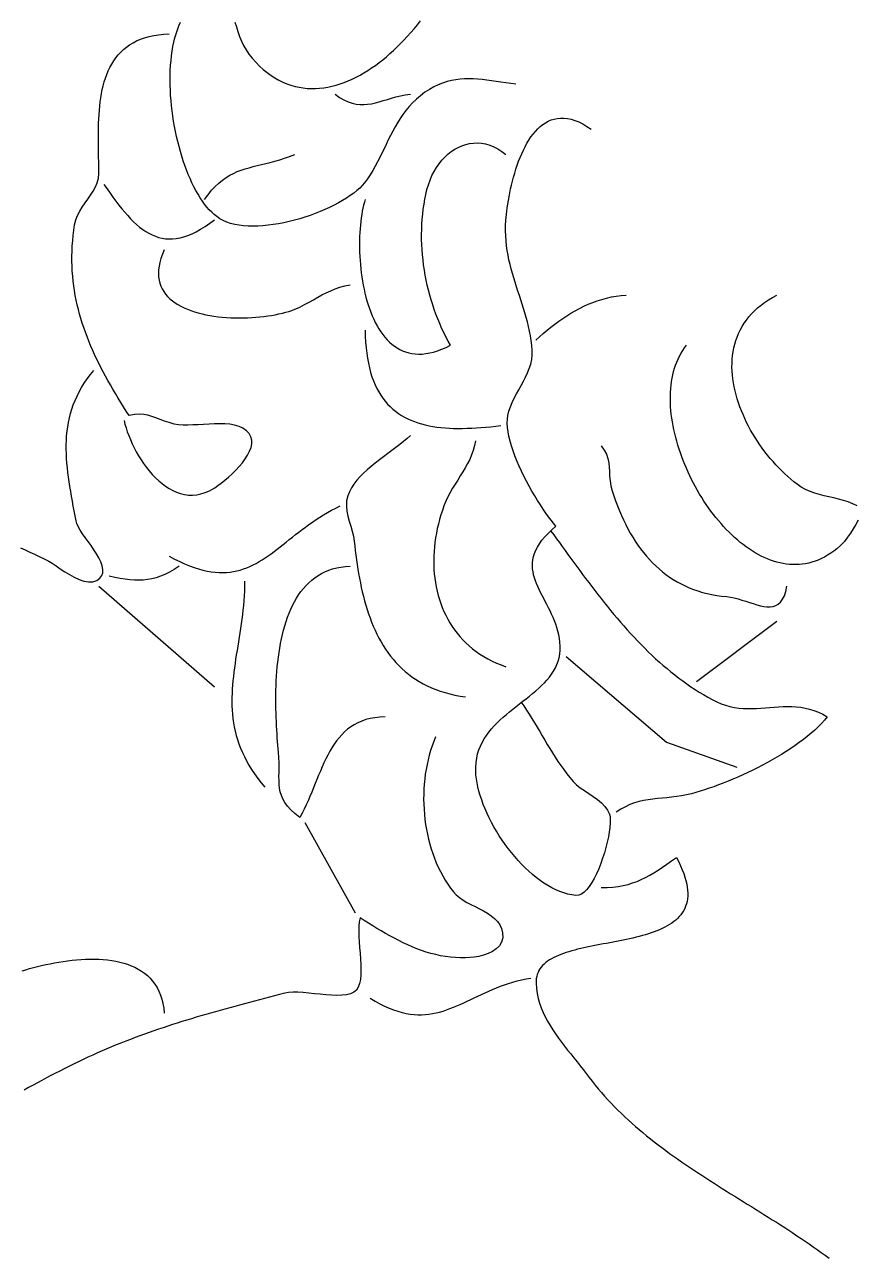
# Model space of a CAD drawing. Header units: millimetres. Extents: x 14 to 485, y 38 to 461.
# Drawn here: x 216.6 to 299.5, y 252.9 to 375.4 of the extents above; entities that cross this region are included whole.
import ezdxf

# ---------------------------------------------------------------- set-up
doc = ezdxf.new("R2010")
doc.units = ezdxf.units.MM
doc.layers.add('0_0_0', color=3, linetype='Continuous')

msp = doc.modelspace()

# ---------------------------------------------------------------- linework, layer by layer
at = {"layer": '0_0_0'}
for points in [[(265.5, 369.5), (264.99865, 369.5646), (264.50685, 369.6333), (264.0239, 369.7036), (263.549, 369.7729), (263.0815, 369.83875), (262.6206, 369.8985), (262.16565, 369.9497), (261.71585, 369.9898), (261.2705, 370.0162), (260.82885, 370.0264), (260.39025, 370.01785), (259.9539, 369.98805), (259.5191, 369.93445), (259.08515, 369.85445), (258.65125, 369.7456), (258.21675, 369.6053), (257.78085, 369.431), (257.3429, 369.2202), (256.9021, 368.97035), (256.4578, 368.6789), (256.00925, 368.34335), (255.5994, 367.99635), (255.22175, 367.6349), (254.8735, 367.2602), (254.5517, 366.8735), (254.2537, 366.476), (253.97665, 366.06895), (253.7177, 365.65365), (253.4741, 365.2312), (253.243, 364.80295), (253.02165, 364.3701), (252.8072, 363.9339), (252.59685, 363.49555), (252.38785, 363.05635), (252.17735, 362.61745), (251.9625, 362.18015), (251.7406, 361.7457), (251.50875, 361.3153), (251.2642, 360.89015), (251.00415, 360.47155), (250.7258, 360.06075), (250.4263, 359.65895), (250.20805, 359.40265), (249.9562, 359.14685), (249.67275, 358.8925), (249.35955, 358.6403), (249.01855, 358.3912), (248.6517, 358.146), (248.26095, 357.90555), (247.84815, 357.6707), (247.41535, 357.44235), (246.96435, 357.22125), (246.4972, 357.00825), (246.01575, 356.8043), (245.522, 356.61015), (245.0178, 356.4267), (244.5051, 356.25475), (243.9859, 356.09515), (243.46205, 355.9488), (242.93555, 355.8165), (242.40825, 355.6991), (241.88215, 355.5974), (241.35915, 355.51235), (240.8412, 355.44475), (240.3302, 355.3954), (239.8281, 355.36525), (239.33685, 355.355), (238.85835, 355.3656), (238.39455, 355.3979), (237.94735, 355.4527), (237.5187, 355.53085), (237.11055, 355.6332), (236.72485, 355.7606), (236.36345, 355.9139), (236.02835, 356.094), (235.72145, 356.30165), (235.4714, 356.5051), (235.226, 356.732), (234.9854, 356.98145), (234.74985, 357.2525), (234.51955, 357.5443), (234.29475, 357.85585), (234.0756, 358.18625), (233.86235, 358.5346), (233.65525, 358.9), (233.4545, 359.28155), (233.2603, 359.67825), (233.07285, 360.0892), (232.8924, 360.51355), (232.7192, 360.95035), (232.5534, 361.3987), (232.39525, 361.8576), (232.245, 362.32625), (232.1028, 362.80365), (231.9689, 363.2889), (231.84355, 363.7811), (231.7269, 364.27935), (231.6192, 364.78265), (231.5207, 365.2902), (231.43155, 365.80095), (231.352, 366.3141), (231.2823, 366.8287), (231.22265, 367.3438), (231.17325, 367.8585), (231.1343, 368.3719), (231.1061, 368.88305), (231.08875, 369.3911), (231.08255, 369.89505), (231.0877, 370.394), (231.1044, 370.88705), (231.1329, 371.3733), (231.1734, 371.8518), (231.2261, 372.32165), (231.2912, 372.78195), (231.369, 373.23175), (231.45965, 373.67015), (231.5634, 374.09625), (231.68045, 374.5091), (231.811, 374.90775), (231.9553, 375.29135), (232.11355, 375.659)], [(237.54, 375.6793), (237.6854, 375.1981), (237.8383, 374.72055), (238.0045, 374.24915), (238.18975, 373.78645), (238.39985, 373.335), (238.6406, 372.89735), (238.9178, 372.47605), (239.23725, 372.07365), (239.6061, 371.67035), (239.98005, 371.2988), (240.35875, 370.9583), (240.7418, 370.6482), (241.1289, 370.3678), (241.5197, 370.1165), (241.9139, 369.89365), (242.31115, 369.69855), (242.71115, 369.53055), (243.1135, 369.389), (243.5179, 369.27325), (243.92405, 369.1827), (244.33155, 369.11655), (244.74005, 369.0743), (245.14935, 369.0552), (245.55895, 369.0586), (245.96865, 369.08385), (246.37805, 369.13035), (246.7868, 369.1974), (247.1946, 369.2843), (247.60115, 369.39045), (248.00605, 369.5152), (248.40895, 369.65785), (248.8096, 369.8178), (249.2076, 369.9943), (249.60265, 370.1868), (249.9944, 370.3946), (250.38255, 370.61705), (250.7667, 370.85345), (251.14655, 371.1032), (251.5218, 371.3656), (251.89205, 371.64005), (252.25705, 371.92585), (252.61635, 372.22235), (252.96975, 372.5289), (253.3168, 372.84485), (253.6572, 373.1695), (253.9907, 373.5023), (254.3489, 373.87435), (254.6985, 374.2505), (255.03955, 374.63065), (255.37235, 375.01465), (255.697, 375.4025), (256.01375, 375.79405)], [(226.5, 336), (226.5859, 335.6433), (226.69175, 335.2727), (226.81695, 334.8907), (226.96095, 334.4997), (227.1232, 334.1022), (227.30305, 333.7007), (227.50005, 333.29755), (227.7135, 332.89535), (227.94295, 332.49645), (228.18775, 332.1034), (228.4473, 331.7186), (228.72115, 331.3445), (229.0086, 330.98365), (229.3092, 330.63845), (229.62225, 330.31135), (229.9473, 330.00485), (230.2837, 329.7214), (230.6309, 329.46345), (230.98835, 329.23345), (231.35545, 329.03395), (231.73165, 328.8673), (232.11635, 328.73605), (232.509, 328.6426), (232.90905, 328.58945), (233.3159, 328.57905), (233.729, 328.61385), (234.14775, 328.69635), (234.5716, 328.829), (235, 329.01425), (235.2388, 329.1438), (235.51925, 329.31735), (235.8331, 329.53075), (236.17215, 329.77985), (236.5281, 330.0605), (236.8928, 330.36855), (237.258, 330.6999), (237.61555, 331.0504), (237.9571, 331.4159), (238.27455, 331.7923), (238.5596, 332.1754), (238.8041, 332.5611), (238.99975, 332.94525), (239.1384, 333.32375), (239.21185, 333.6924), (239.2118, 334.0471), (239.13005, 334.3837), (238.9584, 334.6981), (238.68865, 334.9861), (238.33815, 335.23015), (237.94195, 335.4137), (237.5063, 335.5442), (237.0375, 335.629), (236.5419, 335.67545), (236.0258, 335.691), (235.4955, 335.68295), (234.95735, 335.6587), (234.41765, 335.6257), (233.88265, 335.59125), (233.35875, 335.56275), (232.8522, 335.54765), (232.36935, 335.55325), (231.9165, 335.587), (231.5, 335.65625), (230.9835, 335.79265), (230.51425, 335.9485), (230.08005, 336.1122), (229.66875, 336.2721), (229.2682, 336.41655), (228.86615, 336.5339), (228.4505, 336.61255), (228.00905, 336.6409), (227.5296, 336.60725), (227, 336.5), (226.72035, 336.93825), (226.44495, 337.37525), (226.1741, 337.8113), (225.90795, 338.24645), (225.64675, 338.681), (225.39075, 339.11505), (225.14025, 339.54885), (224.8954, 339.9826), (224.6565, 340.41645), (224.42375, 340.8506), (224.1974, 341.28525), (223.9777, 341.7206), (223.7649, 342.1568), (223.55925, 342.5941), (223.3609, 343.0326), (223.1702, 343.4726), (222.98735, 343.91425), (222.81255, 344.3577), (222.6461, 344.80315), (222.4882, 345.25085), (222.3391, 345.70095), (222.19905, 346.15365), (222.06825, 346.6091), (221.947, 347.0675), (221.8355, 347.5291), (221.734, 347.99405), (221.6427, 348.46255), (221.5619, 348.93475), (221.49185, 349.4109), (221.43275, 349.89115), (221.3848, 350.37575), (221.34835, 350.8648), (221.3235, 351.35855), (221.3106, 351.85715), (221.30985, 352.36085), (221.3215, 352.86975), (221.3458, 353.38415), (221.38295, 353.9042), (221.4332, 354.43005), (221.4968, 354.9619), (221.57405, 355.5), (221.68505, 355.9727), (221.8578, 356.42035), (222.0787, 356.8478), (222.3341, 357.2599), (222.6104, 357.6615), (222.894, 358.0574), (223.17125, 358.4525), (223.42855, 358.8516), (223.6523, 359.2595), (223.8289, 359.68115), (223.9447, 360.1213), (223.9861, 360.58485), (223.9843, 360.97755), (223.97995, 361.3776), (223.97385, 361.78425), (223.9667, 362.1967), (223.9593, 362.6142), (223.9524, 363.0359), (223.9468, 363.4611), (223.9432, 363.889), (223.9424, 364.3188), (223.94515, 364.7497), (223.95215, 365.18095), (223.96425, 365.6118), (223.9822, 366.04145), (224.0067, 366.46905), (224.03855, 366.8939), (224.07855, 367.31525), (224.12735, 367.7322), (224.1858, 368.1441), (224.25465, 368.55005), (224.33465, 368.9494), (224.42655, 369.34125), (224.53115, 369.7249), (224.64915, 370.0995), (224.7813, 370.46435), (224.92845, 370.81865), (225.0913, 371.16155), (225.2706, 371.49235), (225.46715, 371.81025), (225.6817, 372.1145), (225.915, 372.40425), (226.1678, 372.67875), (226.44085, 372.9372), (226.73495, 373.1789), (227.05085, 373.403), (227.3893, 373.6087), (227.75105, 373.7953), (228.1369, 373.962), (228.54755, 374.10795), (228.9838, 374.23245), (229.4464, 374.33465), (229.93615, 374.41385), (230.45375, 374.4692), (231, 374.5)], [(247.5, 368.5), (247.94995, 368.1763), (248.3823, 367.9198), (248.7996, 367.72505), (249.20445, 367.5866), (249.5994, 367.499), (249.987, 367.45675), (250.36985, 367.4544), (250.7505, 367.48645), (251.1315, 367.54755), (251.5154, 367.6321), (251.9048, 367.73475), (252.30225, 367.85), (252.71035, 367.97235), (253.13165, 368.0964), (253.56865, 368.2166), (254.02405, 368.3276), (254.50025, 368.4239), (255, 368.5)], [(266, 308), (266.29095, 307.59155), (266.5719, 307.1777), (266.84425, 306.75935), (267.10955, 306.3371), (267.36915, 305.9118), (267.62455, 305.48425), (267.87725, 305.0551), (268.1287, 304.62525), (268.3803, 304.19535), (268.63355, 303.76625), (268.8899, 303.33865), (269.1508, 302.91335), (269.41775, 302.4911), (269.6922, 302.0727), (269.97555, 301.65885), (270.2693, 301.2504), (270.5749, 300.84805), (270.89385, 300.4526), (271.2276, 300.0648), (271.5467, 299.7526), (271.92275, 299.4521), (272.33775, 299.15805), (272.77385, 298.86505), (273.2131, 298.5678), (273.63755, 298.26085), (274.02935, 297.939), (274.37055, 297.5968), (274.6432, 297.229), (274.82945, 296.8302), (274.88295, 296.58385), (274.90525, 296.27325), (274.89785, 295.9064), (274.86235, 295.49115), (274.8003, 295.03555), (274.71335, 294.54745), (274.60305, 294.0348), (274.4709, 293.5056), (274.3186, 292.9678), (274.1476, 292.42925), (273.9596, 291.89795), (273.7561, 291.3819), (273.5387, 290.8889), (273.30895, 290.42705), (273.0685, 290.00415), (272.81885, 289.62825), (272.56165, 289.30725), (272.2984, 289.0491), (272.0307, 288.8617), (271.7602, 288.75305), (271.4884, 288.7311), (271.0872, 288.7825), (270.68565, 288.8652), (270.2843, 288.97785), (269.8838, 289.1192), (269.4849, 289.288), (269.0882, 289.4829), (268.6944, 289.70265), (268.3041, 289.946), (267.91805, 290.2116), (267.53685, 290.49825), (267.1612, 290.80465), (266.79175, 291.12945), (266.42915, 291.47145), (266.0741, 291.82935), (265.7272, 292.2018), (265.38915, 292.58765), (265.06065, 292.9855), (264.7423, 293.3941), (264.4348, 293.8122), (264.1388, 294.23855), (263.85495, 294.67175), (263.58395, 295.11065), (263.3264, 295.5539), (263.08305, 296.0002), (262.8545, 296.44835), (262.64145, 296.897), (262.44455, 297.34485), (262.2644, 297.7907), (262.1018, 298.2332), (261.9573, 298.6711), (261.83155, 299.10315), (261.72535, 299.528), (261.6392, 299.9444), (261.57385, 300.3511), (261.53, 300.74675), (261.5082, 301.13015), (261.50925, 301.5), (261.54225, 301.95645), (261.60755, 302.39345), (261.7034, 302.8119), (261.8278, 303.21285), (261.97905, 303.5973), (262.1552, 303.96625), (262.3545, 304.32065), (262.57495, 304.6615), (262.81485, 304.98985), (263.0723, 305.30665), (263.34545, 305.61295), (263.63245, 305.9097), (263.93145, 306.19785), (264.2406, 306.4785), (264.55805, 306.7526), (264.882, 307.02115), (265.21055, 307.28515), (265.54185, 307.5456), (265.8741, 307.80345), (266.2054, 308.05975), (266.53395, 308.31545), (266.85785, 308.5716), (267.1753, 308.8292), (267.48445, 309.0892), (267.7834, 309.3526), (268.07035, 309.6204), (268.34345, 309.89365), (268.60085, 310.1733), (268.8407, 310.46035), (269.06115, 310.75575), (269.2603, 311.0606), (269.4364, 311.37585), (269.58755, 311.70245), (269.71195, 312.04145), (269.80765, 312.39385), (269.8729, 312.7606), (269.90585, 313.14275), (269.9095, 313.5415), (269.8885, 313.93), (269.84485, 314.3088), (269.78045, 314.6784), (269.69735, 315.03935), (269.5975, 315.39215), (269.48295, 315.7373), (269.3557, 316.07535), (269.2177, 316.4068), (269.0709, 316.73225), (268.9174, 317.0521), (268.7591, 317.36695), (268.59805, 317.6773), (268.43625, 317.98365), (268.2756, 318.2866), (268.1182, 318.58655), (267.966, 318.88415), (267.821, 319.17985), (267.6852, 319.47415), (267.56055, 319.7676), (267.44905, 320.06075), (267.35275, 320.3541), (267.2736, 320.64815), (267.2136, 320.94345), (267.1747, 321.2405), (267.159, 321.53985), (267.1684, 321.842), (267.2049, 322.1475), (267.27055, 322.4568), (267.36725, 322.7705), (267.4971, 323.0891), (267.662, 323.4131), (267.864, 323.74305), (268.1051, 324.0794), (268.3872, 324.4228), (268.7124, 324.77365), (269.0827, 325.13255), (269.5, 325.5), (269.2654, 325.7775), (269.018, 326.0881), (268.76, 326.4293), (268.49345, 326.7985), (268.2205, 327.19315), (267.94335, 327.61075), (267.66405, 328.0487), (267.3848, 328.5044), (267.1077, 328.9754), (266.83485, 329.45905), (266.56845, 329.95285), (266.3106, 330.4542), (266.06345, 330.9606), (265.8291, 331.4695), (265.60975, 331.9783), (265.40745, 332.48445), (265.2244, 332.98545), (265.06275, 333.4787), (264.92455, 333.9616), (264.81195, 334.4317), (264.72715, 334.8864), (264.67225, 335.3231), (264.6494, 335.7393), (264.6607, 336.13245), (264.7083, 336.5), (264.8147, 336.9446), (264.9604, 337.38095), (265.1381, 337.81055), (265.3406, 338.235), (265.56065, 338.6558), (265.79095, 339.07445), (266.0243, 339.4925), (266.25345, 339.9115), (266.47115, 340.333), (266.67015, 340.7585), (266.8432, 341.18955), (266.9831, 341.6277), (267.08255, 342.07445), (267.1343, 342.53135), (267.13115, 343), (267.08795, 343.4909), (267.0284, 343.9725), (266.95395, 344.4456), (266.8661, 344.9111), (266.7662, 345.3698), (266.65575, 345.8225), (266.5363, 346.2701), (266.40915, 346.71335), (266.2759, 347.15315), (266.13795, 347.5903), (265.99675, 348.0256), (265.85375, 348.45995), (265.71045, 348.89415), (265.5683, 349.329), (265.42875, 349.7654), (265.29325, 350.20415), (265.16325, 350.64605), (265.0402, 351.092), (264.92565, 351.54275), (264.82095, 351.9992), (264.7276, 352.46215), (264.64705, 352.93245), (264.58075, 353.41095), (264.5302, 353.8984), (264.49685, 354.3957), (264.48215, 354.9037), (264.4875, 355.4232), (264.51445, 355.955), (264.56445, 356.5), (264.6043, 356.8334), (264.6507, 357.17995), (264.7038, 357.53815), (264.76385, 357.9065), (264.83095, 358.2834), (264.9053, 358.66735), (264.9871, 359.05685), (265.0765, 359.45035), (265.17365, 359.8463), (265.2788, 360.24315), (265.39205, 360.63945), (265.5136, 361.03365), (265.64365, 361.42415), (265.78235, 361.8095), (265.92985, 362.18815), (266.0864, 362.5585), (266.2521, 362.91915), (266.42715, 363.26845), (266.61175, 363.60495), (266.80605, 363.9271), (267.0102, 364.23335), (267.22445, 364.5222), (267.4489, 364.7921), (267.6838, 365.0415), (267.92925, 365.26895), (268.18545, 365.47285), (268.4526, 365.65165), (268.73085, 365.8039), (269.0204, 365.928), (269.32135, 366.02245), (269.634, 366.08575), (269.9584, 366.11635), (270.29485, 366.1127), (270.6434, 366.07325), (271.0043, 365.99655), (271.37775, 365.881), (271.7638, 365.7251), (272.1628, 365.5273), (272.57475, 365.2861), (273, 365)], [(250.5, 358), (250.4207, 357.72935), (250.34695, 357.44385), (250.27895, 357.14425), (250.21675, 356.83135), (250.16045, 356.5061), (250.11025, 356.1693), (250.06625, 355.8217), (250.0286, 355.46425), (249.99735, 355.09775), (249.9727, 354.723), (249.95475, 354.3409), (249.9436, 353.95225), (249.93945, 353.55795), (249.94235, 353.1587), (249.9525, 352.7555), (249.96995, 352.34905), (249.99485, 351.9403), (250.02735, 351.53), (250.06755, 351.11905), (250.1156, 350.70825), (250.17165, 350.29845), (250.23575, 349.8905), (250.3081, 349.4852), (250.38875, 349.08345), (250.4779, 348.68605), (250.57565, 348.29385), (250.68215, 347.90765), (250.79745, 347.52835), (250.92175, 347.15675), (251.05515, 346.7937), (251.1978, 346.44), (251.3498, 346.09655), (251.51125, 345.76415), (251.68235, 345.44365), (251.86315, 345.1359), (252.05385, 344.8417), (252.2545, 344.56195), (252.4653, 344.2974), (252.68635, 344.04895), (252.91775, 343.81745), (253.15965, 343.6037), (253.41215, 343.40855), (253.6754, 343.23285), (253.94955, 343.07745), (254.23465, 342.9431), (254.53095, 342.83075), (254.83845, 342.7412), (255.15735, 342.67525), (255.48775, 342.6338), (255.8298, 342.61765), (256.18355, 342.6276), (256.54925, 342.6646), (256.92695, 342.7294), (257.31675, 342.82285), (257.71885, 342.94575), (258.13335, 343.09905), (258.56035, 343.2835), (259, 343.5), (258.76635, 343.9156), (258.54145, 344.34035), (258.32545, 344.77385), (258.11845, 345.21555), (257.92065, 345.665), (257.73225, 346.1217), (257.55335, 346.58525), (257.38415, 347.0551), (257.22485, 347.5308), (257.07555, 348.0119), (256.9364, 348.4979), (256.80765, 348.98835), (256.6894, 349.48275), (256.5818, 349.98065), (256.48505, 350.48155), (256.39935, 350.985), (256.3248, 351.4905), (256.2616, 351.9976), (256.2099, 352.50585), (256.16985, 353.01475), (256.1416, 353.5238), (256.1254, 354.0326), (256.1213, 354.5406), (256.1296, 355.04735), (256.1503, 355.5524), (256.1837, 356.05525), (256.2299, 356.55545), (256.2891, 357.05255), (256.36145, 357.546), (256.44705, 358.03535), (256.5462, 358.5202), (256.65895, 359), (256.7958, 359.48065), (256.95975, 359.94205), (257.1494, 360.3828), (257.36325, 360.80155), (257.5999, 361.19695), (257.8579, 361.56775), (258.13575, 361.9125), (258.43205, 362.22995), (258.74535, 362.51875), (259.07415, 362.7775), (259.4171, 363.00495), (259.7727, 363.19965), (260.13945, 363.36035), (260.516, 363.4857), (260.90085, 363.57435), (261.2926, 363.625), (261.68975, 363.6362), (262.09085, 363.60675), (262.4945, 363.5352), (262.8992, 363.4203), (263.30355, 363.26065), (263.7061, 363.05495), (264.1054, 362.80185), (264.5, 362.5)], [(234.5, 358), (234.85915, 358.48835), (235.2174, 358.9223), (235.57565, 359.306), (235.9347, 359.64355), (236.29545, 359.939), (236.65865, 360.1965), (237.02525, 360.42015), (237.396, 360.614), (237.7718, 360.7822), (238.1535, 360.92885), (238.5419, 361.05805), (238.9379, 361.17385), (239.3423, 361.2804), (239.75595, 361.38185), (240.1797, 361.4822), (240.6144, 361.58565), (241.06095, 361.6962), (241.5201, 361.81805), (241.9927, 361.95525), (242.4797, 362.1119), (242.9818, 362.2921), (243.5, 362.5)], [(224.5, 359.5), (224.8014, 359.0651), (225.09995, 358.64215), (225.39615, 358.23205), (225.69055, 357.8357), (225.98375, 357.454), (226.2763, 357.08785), (226.56875, 356.7382), (226.8617, 356.4059), (227.15565, 356.0919), (227.45125, 355.79705), (227.749, 355.52235), (228.04945, 355.2686), (228.35325, 355.03675), (228.66085, 354.82775), (228.9729, 354.64245), (229.28995, 354.4818), (229.61255, 354.34665), (229.9412, 354.23795), (230.2766, 354.1566), (230.6192, 354.1035), (230.9696, 354.07955), (231.32835, 354.0857), (231.69605, 354.1228), (232.0732, 354.19175), (232.46045, 354.29355), (232.8583, 354.429), (233.26735, 354.59905), (233.68815, 354.8046), (234.1212, 355.04655), (234.5672, 355.32585), (235.0266, 355.64335), (235.5, 356)], [(230.5, 353), (230.3154, 352.56555), (230.16755, 352.14785), (230.05525, 351.7467), (229.9774, 351.3618), (229.9328, 350.993), (229.9203, 350.64), (229.9388, 350.30255), (229.98715, 349.98045), (230.06415, 349.67345), (230.1687, 349.38135), (230.2996, 349.10385), (230.4558, 348.8408), (230.63605, 348.59185), (230.83925, 348.35685), (231.06425, 348.13555), (231.3099, 347.92775), (231.57505, 347.7331), (231.85855, 347.55145), (232.15925, 347.3826), (232.47605, 347.2262), (232.8077, 347.0821), (233.15315, 346.95005), (233.5112, 346.8298), (233.88075, 346.72115), (234.2606, 346.6238), (234.6496, 346.53755), (235.04665, 346.46215), (235.4506, 346.3974), (235.86025, 346.34305), (236.2745, 346.29885), (236.69215, 346.2646), (237.11215, 346.24), (237.53325, 346.22485), (237.95435, 346.2189), (238.37425, 346.22195), (238.7919, 346.23375), (239.2061, 346.25405), (239.6157, 346.2826), (240.01955, 346.3192), (240.4165, 346.3636), (240.80545, 346.41555), (241.18515, 346.47485), (241.55455, 346.54125), (241.91245, 346.6145), (242.25775, 346.69435), (242.58925, 346.7806), (242.90585, 346.873), (243.20635, 346.9713), (243.48965, 347.0753), (243.75455, 347.18475), (244, 347.2994), (244.46665, 347.54045), (244.91535, 347.7854), (245.35115, 348.03025), (245.77935, 348.27095), (246.2051, 348.5034), (246.6336, 348.72365), (247.0701, 348.9276), (247.5198, 349.11125), (247.98785, 349.27055), (248.47955, 349.40145), (249, 349.5)], [(267.5, 344), (267.8655, 344.3362), (268.2363, 344.66505), (268.6125, 344.9858), (268.99425, 345.2977), (269.3818, 345.59995), (269.7752, 345.89185), (270.17475, 346.1725), (270.5805, 346.44125), (270.99265, 346.6973), (271.41145, 346.9399), (271.83695, 347.16825), (272.26935, 347.3816), (272.70885, 347.57915), (273.1556, 347.7602), (273.6098, 347.92395), (274.07155, 348.0696), (274.54105, 348.1964), (275.0185, 348.3036), (275.504, 348.39045), (275.9978, 348.45615), (276.5, 348.5)], [(299.5, 327.5), (299.0477, 327.7172), (298.58515, 327.89755), (298.11465, 328.0488), (297.6386, 328.1786), (297.1595, 328.2948), (296.67965, 328.405), (296.20145, 328.51695), (295.7274, 328.63845), (295.2598, 328.7772), (294.8011, 328.94085), (294.35365, 329.13725), (293.91995, 329.374), (293.5023, 329.65895), (293.18925, 329.9043), (292.87935, 330.1609), (292.573, 330.4283), (292.27055, 330.706), (291.9725, 330.9936), (291.67915, 331.2907), (291.39095, 331.59685), (291.1083, 331.9116), (290.8316, 332.23455), (290.5613, 332.56525), (290.2977, 332.9033), (290.0413, 333.24825), (289.7924, 333.59965), (289.5515, 333.95705), (289.319, 334.3201), (289.09525, 334.68835), (288.88065, 335.0613), (288.6756, 335.4386), (288.4806, 335.81975), (288.29595, 336.2044), (288.12205, 336.592), (287.95935, 336.98225), (287.80825, 337.3747), (287.66915, 337.7688), (287.5424, 338.16425), (287.4285, 338.5606), (287.32775, 338.95735), (287.24065, 339.35415), (287.1675, 339.7505), (287.1088, 340.146), (287.06485, 340.54025), (287.03615, 340.93275), (287.0231, 341.32315), (287.026, 341.71095), (287.04535, 342.0958), (287.0815, 342.4772), (287.1349, 342.85475), (287.2059, 343.22795), (287.29495, 343.5965), (287.40245, 343.95985), (287.52875, 344.31765), (287.6743, 344.66945), (287.83945, 345.0148), (288.0247, 345.3533), (288.23035, 345.68445), (288.45685, 346.0079), (288.7046, 346.3232), (288.97405, 346.62985), (289.2655, 346.92755), (289.5794, 347.21575), (289.9162, 347.4941), (290.27625, 347.7621), (290.65995, 348.01935), (291.06775, 348.2655), (291.5, 348.5)], [(250.5, 345), (250.51475, 344.39365), (250.54525, 343.81105), (250.59125, 343.25185), (250.6525, 342.71565), (250.7288, 342.20195), (250.81995, 341.7104), (250.92565, 341.24055), (251.04575, 340.79205), (251.17995, 340.36445), (251.3281, 339.95735), (251.4899, 339.57035), (251.66515, 339.203), (251.85365, 338.85495), (252.0551, 338.52575), (252.26935, 338.215), (252.4961, 337.9223), (252.7352, 337.64725), (252.9864, 337.3894), (253.2494, 337.14835), (253.52405, 336.92375), (253.8101, 336.7151), (254.10735, 336.52205), (254.4155, 336.3442), (254.7344, 336.1811), (255.0638, 336.03235), (255.4034, 335.89755), (255.7531, 335.7763), (256.11255, 335.66815), (256.4816, 335.57275), (256.86, 335.48965), (257.24755, 335.41845), (257.64395, 335.3587), (258.04905, 335.3101), (258.46255, 335.27215), (258.8843, 335.24445), (259.314, 335.2266), (259.75145, 335.2182), (260.19645, 335.21885), (260.64875, 335.2281), (261.1081, 335.24555), (261.5743, 335.27085), (262.0471, 335.3035), (262.5263, 335.34315), (263.0117, 335.3894), (263.503, 335.4418), (264, 335.5)], [(299.59685, 326.0957), (299.3392, 325.6624), (299.0816, 325.2281), (298.8149, 324.7984), (298.5299, 324.37885), (298.21735, 323.97505), (297.8681, 323.5925), (297.47295, 323.23685), (297.16645, 323.00035), (296.858, 322.7843), (296.5478, 322.5883), (296.23595, 322.4121), (295.9227, 322.2553), (295.60815, 322.1176), (295.29255, 321.99865), (294.97605, 321.89805), (294.6588, 321.8155), (294.341, 321.75065), (294.02285, 321.7032), (293.70445, 321.67275), (293.38605, 321.65905), (293.0678, 321.66165), (292.7499, 321.68025), (292.43245, 321.7145), (292.1157, 321.7641), (291.79985, 321.82865), (291.48495, 321.9079), (291.1713, 322.0014), (290.85905, 322.10885), (290.54835, 322.22995), (290.23935, 322.3643), (289.9323, 322.51165), (289.6273, 322.67155), (289.3246, 322.8437), (289.0243, 323.02775), (288.72665, 323.2234), (288.43175, 323.43025), (288.13985, 323.648), (287.85105, 323.87635), (287.5656, 324.11485), (287.28365, 324.36325), (287.00535, 324.62115), (286.7309, 324.88825), (286.4605, 325.1642), (286.19425, 325.44865), (285.9324, 325.74125), (285.6751, 326.04165), (285.42255, 326.3496), (285.17485, 326.66465), (284.93225, 326.9865), (284.69495, 327.3148), (284.463, 327.6492), (284.2367, 327.9894), (284.0162, 328.33505), (283.8016, 328.68575), (283.5932, 329.04125), (283.39105, 329.40115), (283.1954, 329.7651), (283.00645, 330.1328), (282.8243, 330.50385), (282.64915, 330.878), (282.4812, 331.25485), (282.32065, 331.63405), (282.1676, 332.01525), (282.0223, 332.39815), (281.8849, 332.7824), (281.7555, 333.16765), (281.6344, 333.5536), (281.52175, 333.9398), (281.41765, 334.32605), (281.3223, 334.7119), (281.23595, 335.09705), (281.1587, 335.48115), (281.09075, 335.86385), (281.0323, 336.24485), (280.9835, 336.6238), (280.9445, 337.0003), (280.91555, 337.3741), (280.89675, 337.74475), (280.8883, 338.112), (280.8904, 338.4755), (280.9032, 338.83485), (280.9269, 339.18975), (280.96165, 339.5399), (281.0076, 339.88485), (281.065, 340.2244), (281.134, 340.55805), (281.21475, 340.8856), (281.30745, 341.20665), (281.41225, 341.5208), (281.52935, 341.82785), (281.65895, 342.1273), (281.80115, 342.41895), (281.9562, 342.70235), (282.1242, 342.97725), (282.3054, 343.2432), (282.5, 343.5)], [(216.1891, 323.3202), (216.6577, 323.11985), (217.12605, 322.91145), (217.59425, 322.69475), (218.06255, 322.46935), (218.53105, 322.2349), (219, 321.9911), (219.3433, 321.79045), (219.73025, 321.53885), (220.1525, 321.25515), (220.60155, 320.95815), (221.06915, 320.66665), (221.54685, 320.3995), (222.0263, 320.1755), (222.4991, 320.0135), (222.9569, 319.9323), (223.3913, 319.9507), (223.79395, 320.08755), (224.0986, 320.3031), (224.2914, 320.56205), (224.384, 320.85905), (224.38815, 321.1887), (224.31555, 321.54565), (224.1779, 321.92455), (223.9869, 322.32005), (223.75425, 322.7268), (223.4917, 323.1394), (223.2109, 323.55255), (222.9236, 323.9609), (222.6415, 324.359), (222.3763, 324.74155), (222.1397, 325.10325), (221.94345, 325.43865), (221.7992, 325.7424), (221.71875, 326.00925), (221.62755, 326.5077), (221.53625, 327.00245), (221.4457, 327.4936), (221.35675, 327.9812), (221.2703, 328.46535), (221.1873, 328.9462), (221.10865, 329.42375), (221.03515, 329.89815), (220.96775, 330.3695), (220.90735, 330.83785), (220.85485, 331.30335), (220.8111, 331.766), (220.777, 332.226), (220.7535, 332.6834), (220.7414, 333.13825), (220.7417, 333.59065), (220.7552, 334.04075), (220.78285, 334.4886), (220.8255, 334.9343), (220.8841, 335.37795), (220.95945, 335.81965), (221.05255, 336.25945), (221.16425, 336.6975), (221.2954, 337.1338), (221.44695, 337.56855), (221.61975, 338.0018), (221.8147, 338.4336), (222.03275, 338.8641), (222.27475, 339.2934), (222.54155, 339.7215), (222.8341, 340.1486), (223.1533, 340.5747), (223.5, 341)], [(255, 334.5), (254.68035, 334.20485), (254.3328, 333.90955), (253.9619, 333.6132), (253.5724, 333.3151), (253.16895, 333.0143), (252.75615, 332.71015), (252.33865, 332.4017), (251.9212, 332.0882), (251.50835, 331.7689), (251.10485, 331.44285), (250.7153, 331.1094), (250.3444, 330.7676), (249.99675, 330.41675), (249.67705, 330.05595), (249.38995, 329.68445), (249.1401, 329.30145), (248.93215, 328.9061), (248.7708, 328.49765), (248.6582, 327.99695), (248.6367, 327.49585), (248.68705, 326.99465), (248.79, 326.49355), (248.92635, 325.99285), (249.0769, 325.49285), (249.22245, 324.99385), (249.34375, 324.49615), (249.42165, 324), (249.47005, 323.53595), (249.5223, 323.0717), (249.5788, 322.60755), (249.63975, 322.14405), (249.70555, 321.68145), (249.77655, 321.22025), (249.85295, 320.76085), (249.93515, 320.3036), (250.02345, 319.8489), (250.1182, 319.3972), (250.2197, 318.94885), (250.3282, 318.5043), (250.44415, 318.0639), (250.56775, 317.6281), (250.6994, 317.1973), (250.8394, 316.77185), (250.98805, 316.3522), (251.14565, 315.9387), (251.31255, 315.5318), (251.4891, 315.1319), (251.67555, 314.73935), (251.8723, 314.35465), (252.0796, 313.9781), (252.29775, 313.6101), (252.52715, 313.25115), (252.7681, 312.90155), (253.0209, 312.5618), (253.28585, 312.2322), (253.5633, 311.9132), (253.85355, 311.6052), (254.1569, 311.3086), (254.47375, 311.0238), (254.80435, 310.75115), (255.149, 310.49115), (255.5081, 310.24415), (255.8819, 310.01055), (256.27075, 309.79075), (256.67495, 309.5852), (257.09485, 309.3942), (257.53075, 309.2182), (257.98295, 309.05765), (258.4518, 308.9129), (258.9376, 308.78435), (259.4407, 308.6724), (259.9614, 308.5775), (260.5, 308.5)], [(261.5, 334), (261.40245, 333.5044), (261.26945, 333.03095), (261.10545, 332.57665), (260.9149, 332.1384), (260.7023, 331.71315), (260.47215, 331.2978), (260.2288, 330.8893), (259.97685, 330.48455), (259.7207, 330.08055), (259.46485, 329.6742), (259.21375, 329.26245), (258.9719, 328.8422), (258.74375, 328.4104), (258.53375, 327.96405), (258.34645, 327.5), (258.1884, 327.05195), (258.0434, 326.6017), (257.91155, 326.14965), (257.79295, 325.6962), (257.68765, 325.24175), (257.5958, 324.78685), (257.51745, 324.3318), (257.4527, 323.8771), (257.40165, 323.42315), (257.36445, 322.97035), (257.3411, 322.5192), (257.33175, 322.0701), (257.3365, 321.62345), (257.35545, 321.17975), (257.38865, 320.73935), (257.4362, 320.3027), (257.49825, 319.8702), (257.57485, 319.44235), (257.6661, 319.01955), (257.7721, 318.60225), (257.89295, 318.1908), (258.02875, 317.7857), (258.17955, 317.3874), (258.34555, 316.99625), (258.5267, 316.6127), (258.7232, 316.2372), (258.93515, 315.8702), (259.1626, 315.51205), (259.4056, 315.1633), (259.66435, 314.82425), (259.9389, 314.4954), (260.2293, 314.1772), (260.53575, 313.87), (260.85825, 313.5743), (261.1969, 313.2905), (261.55185, 313.01905), (261.92315, 312.7603), (262.3109, 312.5148), (262.71525, 312.2829), (263.1362, 312.065), (263.5739, 311.8616), (264.0285, 311.67315), (264.5, 311.5)], [(274, 333.5), (274.31385, 333.0696), (274.5315, 332.6438), (274.67185, 332.2192), (274.75405, 331.7925), (274.7971, 331.3603), (274.82005, 330.9193), (274.8419, 330.4661), (274.8817, 329.9974), (274.95855, 329.5098), (275.09145, 329), (275.2596, 328.4921), (275.43565, 327.99395), (275.6198, 327.50575), (275.8121, 327.02775), (276.0127, 326.5601), (276.22175, 326.10305), (276.4393, 325.65685), (276.66555, 325.22175), (276.90055, 324.7979), (277.1445, 324.38555), (277.3975, 323.9849), (277.6596, 323.59625), (277.93105, 323.2198), (278.21185, 322.8557), (278.5022, 322.50425), (278.8022, 322.16565), (279.112, 321.8401), (279.43165, 321.5279), (279.76135, 321.22915), (280.1012, 320.9442), (280.4513, 320.6732), (280.8118, 320.41635), (281.18285, 320.17395), (281.5645, 319.9462), (281.9569, 319.73325), (282.3602, 319.53545), (282.7745, 319.3529), (283.19995, 319.18595), (283.6366, 319.0347), (284.0847, 318.89945), (284.54425, 318.7804), (285.01545, 318.67775), (285.4984, 318.59175), (285.9932, 318.52265), (286.5, 318.47065), (286.87635, 318.42285), (287.256, 318.34715), (287.637, 318.24995), (288.01755, 318.13755), (288.39565, 318.0164), (288.76955, 317.89295), (289.13725, 317.7735), (289.49695, 317.66455), (289.8467, 317.5724), (290.18465, 317.5035), (290.5089, 317.4642), (290.81755, 317.461), (291.10875, 317.5002), (291.38065, 317.5882), (291.63125, 317.73145), (291.8588, 317.93635), (292.0613, 318.2092), (292.2369, 318.55655), (292.38375, 318.98465), (292.5, 319.5)], [(231, 322.5), (231.5271, 322.21705), (232.03695, 321.9635), (232.53015, 321.73855), (233.0075, 321.5413), (233.46955, 321.371), (233.917, 321.22675), (234.3506, 321.1078), (234.7709, 321.0132), (235.17865, 320.9422), (235.57455, 320.894), (235.9592, 320.86765), (236.33325, 320.8624), (236.69745, 320.87745), (237.05245, 320.91185), (237.39895, 320.9649), (237.73755, 321.0357), (238.06895, 321.1234), (238.39385, 321.2272), (238.7129, 321.3463), (239.02675, 321.4798), (239.3361, 321.6269), (239.64165, 321.7868), (239.944, 321.9586), (240.2439, 322.1415), (240.54195, 322.3347), (240.8389, 322.5373), (241.13535, 322.74855), (241.432, 322.96755), (241.7295, 323.1935), (242.02855, 323.4256), (242.32985, 323.66295), (242.634, 323.90475), (242.94175, 324.15015), (243.2537, 324.39835), (243.57055, 324.6485), (243.893, 324.8998), (244.2217, 325.15135), (244.5573, 325.4024), (244.9005, 325.65205), (245.25195, 325.8995), (245.61235, 326.1439), (245.98235, 326.38445), (246.3626, 326.62025), (246.75385, 326.85055), (247.1567, 327.0745), (247.57185, 327.29125), (248, 327.5)], [(269, 325), (269.2784, 324.61845), (269.55825, 324.23385), (269.83965, 323.8464), (270.12265, 323.45645), (270.40735, 323.0642), (270.69385, 322.66995), (270.9822, 322.27405), (271.27255, 321.87665), (271.56495, 321.47815), (271.8595, 321.07875), (272.15625, 320.6788), (272.4553, 320.2785), (272.7568, 319.8782), (273.06075, 319.4781), (273.3673, 319.0786), (273.6765, 318.67985), (273.98845, 318.2822), (274.30325, 317.8859), (274.62095, 317.4912), (274.9417, 317.0985), (275.2655, 316.70795), (275.5925, 316.3199), (275.9228, 315.9346), (276.25645, 315.5523), (276.59355, 315.17335), (276.9342, 314.798), (277.2785, 314.4265), (277.62645, 314.0592), (277.97825, 313.6963), (278.3339, 313.3381), (278.69355, 312.98485), (279.05725, 312.63695), (279.4251, 312.29455), (279.79715, 311.95795), (280.17355, 311.6275), (280.5544, 311.3034), (280.9397, 310.986), (281.3296, 310.6755), (281.72415, 310.37225), (282.1235, 310.0765), (282.52765, 309.7885), (282.9368, 309.5086), (283.3509, 309.237), (283.77015, 308.974), (284.1946, 308.71995), (284.62435, 308.475), (285.0594, 308.23955), (285.5, 308.01385), (285.9399, 307.8157), (286.38, 307.65705), (286.82025, 307.5342), (287.2606, 307.4435), (287.701, 307.3813), (288.14155, 307.34395), (288.5821, 307.3278), (289.0227, 307.3292), (289.46335, 307.3445), (289.90395, 307.37005), (290.34455, 307.40215), (290.7851, 307.43725), (291.2256, 307.4716), (291.66605, 307.50165), (292.10635, 307.52365), (292.54655, 307.534), (292.98665, 307.529), (293.42655, 307.5051), (293.8663, 307.45855), (294.30585, 307.38575), (294.74515, 307.283), (295.18425, 307.14675), (295.6231, 306.97325), (296.0617, 306.75885), (296.5, 306.5), (296.22235, 306.16945), (295.92245, 305.8414), (295.6015, 305.5162), (295.26075, 305.19415), (294.90135, 304.8755), (294.5245, 304.5607), (294.1315, 304.24995), (293.7235, 303.94365), (293.30175, 303.64205), (292.86745, 303.34555), (292.42185, 303.05445), (291.96605, 302.76905), (291.5014, 302.48965), (291.02905, 302.2166), (290.55025, 301.95025), (290.06615, 301.69085), (289.57805, 301.4388), (289.08705, 301.19435), (288.5945, 300.95785), (288.10155, 300.72965), (287.6094, 300.51005), (287.11925, 300.29935), (286.63235, 300.09785), (286.14995, 299.90595), (285.6732, 299.72395), (285.20335, 299.5521), (284.7416, 299.3908), (284.2892, 299.24035), (283.8473, 299.10105), (283.41715, 298.97325), (283, 298.85725), (282.4857, 298.73325), (281.9823, 298.63655), (281.48875, 298.5614), (281.00405, 298.5023), (280.52715, 298.45355), (280.057, 298.4096), (279.5926, 298.36485), (279.1329, 298.3137), (278.6768, 298.25045), (278.2234, 298.1696), (277.77155, 298.0655), (277.32025, 297.93255), (276.86845, 297.7651), (276.4152, 297.5576), (275.95935, 297.30445), (275.5, 297)], [(232, 321.5), (231.4938, 321.18295), (231.0135, 320.91195), (230.5543, 320.6846), (230.1116, 320.4986), (229.6808, 320.3515), (229.25715, 320.241), (228.83605, 320.16465), (228.4128, 320.1201), (227.9828, 320.10505), (227.5414, 320.117), (227.0839, 320.1537), (226.60565, 320.2127), (226.10205, 320.29165), (225.56835, 320.3882), (225, 320.5)], [(252.5, 306.5), (251.97255, 306.4774), (251.4759, 306.4233), (251.00875, 306.339), (250.56965, 306.22575), (250.15715, 306.08485), (249.76995, 305.91755), (249.40665, 305.7252), (249.06575, 305.509), (248.746, 305.27025), (248.44585, 305.01025), (248.16405, 304.7303), (247.8991, 304.4316), (247.6497, 304.1155), (247.41435, 303.78325), (247.1917, 303.4361), (246.9804, 303.0754), (246.779, 302.7024), (246.58615, 302.31835), (246.4004, 301.92455), (246.2204, 301.5223), (246.04475, 301.11285), (245.872, 300.69745), (245.70085, 300.27745), (245.52985, 299.8541), (245.3576, 299.42865), (245.1827, 299.00245), (245.0038, 298.5767), (244.81945, 298.1527), (244.6283, 297.73175), (244.42895, 297.31515), (244.21995, 296.9041), (244, 296.5), (243.51565, 296.888), (243.11245, 297.26155), (242.78305, 297.6243), (242.52, 297.97975), (242.31605, 298.3316), (242.16385, 298.6835), (242.05595, 299.03905), (241.9851, 299.4018), (241.9439, 299.77545), (241.92505, 300.16365), (241.9211, 300.5699), (241.9248, 300.99795), (241.9288, 301.45135), (241.92565, 301.93375), (241.9081, 302.44875), (241.8688, 303), (241.83875, 303.333), (241.8091, 303.6806), (241.78015, 304.042), (241.75225, 304.41635), (241.72585, 304.80285), (241.70125, 305.2006), (241.67885, 305.6089), (241.65905, 306.0268), (241.6422, 306.4536), (241.62865, 306.88835), (241.6188, 307.33035), (241.61305, 307.77875), (241.6117, 308.23265), (241.61515, 308.6913), (241.62385, 309.15385), (241.63805, 309.61945), (241.6582, 310.08735), (241.68465, 310.5567), (241.7178, 311.02665), (241.758, 311.4964), (241.8056, 311.96515), (241.861, 312.432), (241.9246, 312.8962), (241.99675, 313.35695), (242.0778, 313.81335), (242.16815, 314.2646), (242.26815, 314.7099), (242.37815, 315.1484), (242.4986, 315.5793), (242.62985, 316.0018), (242.77225, 316.41505), (242.92615, 316.8182), (243.09195, 317.21045), (243.27005, 317.591), (243.4608, 317.959), (243.66455, 318.31365), (243.8817, 318.65415), (244.1126, 318.9796), (244.3577, 319.28925), (244.61725, 319.5822), (244.8917, 319.8577), (245.18145, 320.11495), (245.4868, 320.35305), (245.80815, 320.5712), (246.1459, 320.7686), (246.50035, 320.9444), (246.872, 321.0978), (247.2611, 321.228), (247.6681, 321.3341), (248.0933, 321.4154), (248.53715, 321.47095), (249, 321.5)], [(238.5, 320), (238.4932, 319.51185), (238.47685, 319.0285), (238.4516, 318.54985), (238.4183, 318.0756), (238.3777, 317.6057), (238.33065, 317.1399), (238.2779, 316.67805), (238.2202, 316.22), (238.15835, 315.7656), (238.0932, 315.3146), (238.02545, 314.8669), (237.9559, 314.42235), (237.8854, 313.9807), (237.81465, 313.5418), (237.7445, 313.1055), (237.6757, 312.67165), (237.60905, 312.2401), (237.5453, 311.81055), (237.4853, 311.383), (237.4298, 310.95715), (237.37955, 310.5329), (237.3354, 310.11005), (237.2981, 309.68845), (237.2684, 309.2679), (237.24715, 308.8483), (237.23515, 308.4294), (237.2331, 308.01105), (237.24185, 307.5931), (237.26215, 307.17535), (237.2948, 306.75765), (237.34055, 306.33985), (237.4003, 305.92175), (237.4747, 305.5032), (237.5646, 305.084), (237.67075, 304.66405), (237.794, 304.24305), (237.93505, 303.821), (238.0948, 303.3976), (238.2739, 302.9727), (238.4732, 302.54615), (238.6935, 302.1178), (238.9356, 301.68745), (239.2002, 301.25495), (239.4882, 300.82015), (239.8003, 300.3828), (240.1373, 299.9428), (240.5, 299.5)], [(224, 319.5), (235.5, 309.5)], [(291.5, 316), (283.5, 310)], [(270.5, 312.5), (280.5, 303.98459), (287.5, 301.5)], [(257.5, 304.5), (257.32455, 304.06435), (257.1632, 303.61925), (257.016, 303.16545), (256.88295, 302.7036), (256.7641, 302.2345), (256.65945, 301.75885), (256.569, 301.2773), (256.49285, 300.7907), (256.43095, 300.29965), (256.38335, 299.80495), (256.3501, 299.30725), (256.3312, 298.8074), (256.32665, 298.306), (256.3365, 297.8038), (256.3608, 297.30155), (256.39955, 296.79995), (256.45275, 296.29975), (256.52045, 295.80165), (256.60265, 295.30635), (256.69945, 294.81465), (256.8108, 294.32715), (256.9367, 293.8447), (257.07725, 293.36795), (257.23245, 292.8976), (257.4023, 292.43445), (257.58685, 291.9792), (257.7861, 291.5325), (258.0001, 291.09515), (258.22885, 290.6679), (258.4724, 290.25135), (258.7308, 289.8463), (259.00395, 289.4535), (259.29205, 289.07365), (259.56605, 288.77725), (259.8868, 288.50965), (260.24525, 288.2649), (260.63235, 288.03735), (261.039, 287.82105), (261.4561, 287.6102), (261.87465, 287.39905), (262.2855, 287.18175), (262.67955, 286.9525), (263.04785, 286.70545), (263.38125, 286.4348), (263.67065, 286.13475), (263.907, 285.7995), (264.08125, 285.42315), (264.18435, 285), (264.1937, 284.50025), (264.08005, 284.0691), (263.86135, 283.7019), (263.5557, 283.3941), (263.1812, 283.14095), (262.7559, 282.93795), (262.2979, 282.78035), (261.82525, 282.6636), (261.35595, 282.583), (260.9082, 282.534), (260.5, 282.51195), (259.9897, 282.51035), (259.4856, 282.5322), (258.9874, 282.5764), (258.495, 282.64185), (258.00815, 282.7275), (257.52675, 282.8323), (257.0506, 282.95515), (256.57945, 283.095), (256.11325, 283.2507), (255.6517, 283.4213), (255.19475, 283.6056), (254.7421, 283.8026), (254.29365, 284.01125), (253.8492, 284.2304), (253.40855, 284.459), (252.97155, 284.69605), (252.53805, 284.9404), (252.10785, 285.19095), (251.68075, 285.4467), (251.2566, 285.70655), (250.8352, 285.96945), (250.41635, 286.23425), (250, 286.5), (249.9147, 286.1058), (249.86955, 285.6591), (249.8573, 285.16925), (249.87075, 284.64545), (249.90255, 284.09715), (249.94545, 283.53355), (249.9922, 282.964), (250.0356, 282.3978), (250.0683, 281.8443), (250.08305, 281.3128), (250.07265, 280.8126), (250.02975, 280.35295), (249.9472, 279.9433), (249.81765, 279.59285), (249.63385, 279.31095), (249.37235, 279.092), (249.03675, 278.9365), (248.6371, 278.8364), (248.18345, 278.7835), (247.68575, 278.76975), (247.15415, 278.787), (246.5987, 278.8272), (246.02935, 278.8822), (245.4562, 278.94385), (244.8893, 279.0041), (244.3387, 279.0548), (243.8144, 279.08785), (243.3265, 279.0951), (242.885, 279.06855), (242.5, 279), (241.9894, 278.8667), (241.4818, 278.7342), (240.97705, 278.6023), (240.4751, 278.47085), (239.97585, 278.3397), (239.47915, 278.20875), (238.98495, 278.0778), (238.4931, 277.94675), (238.0035, 277.81545), (237.51605, 277.68375), (237.03065, 277.5515), (236.5472, 277.41855), (236.06555, 277.2848), (235.5857, 277.15), (235.10745, 277.01415), (234.6307, 276.877), (234.1554, 276.7384), (233.68145, 276.5983), (233.20865, 276.4565), (232.737, 276.3128), (232.26635, 276.16715), (231.7966, 276.0194), (231.32765, 275.8693), (230.85935, 275.71685), (230.3917, 275.5618), (229.92445, 275.40405), (229.45765, 275.24345), (228.9911, 275.07985), (228.5247, 274.9131), (228.05835, 274.74305), (227.592, 274.5696), (227.1255, 274.3926), (226.65875, 274.21185), (226.1916, 274.02725), (225.72405, 273.8386), (225.2559, 273.64585), (224.7871, 273.4488), (224.3175, 273.2473), (223.84705, 273.04125), (223.3756, 272.83045), (222.90305, 272.61475), (222.42935, 272.3941), (221.9543, 272.16825), (221.4779, 271.9371), (221, 271.70055), (220.55095, 271.4747), (220.10305, 271.24695), (219.65625, 271.0172), (219.2106, 270.7855), (218.7661, 270.5519), (218.32265, 270.3164), (217.88035, 270.079), (217.4391, 269.83975), (216.9989, 269.5987), (216.5598, 269.35575)], [(244.5, 296), (249.5, 287)], [(274, 289.5), (274.60125, 289.51535), (275.16485, 289.5567), (275.69515, 289.6234), (276.19635, 289.71475), (276.6728, 289.8301), (277.1287, 289.96885), (277.56835, 290.13035), (277.99605, 290.3139), (278.41605, 290.5189), (278.83265, 290.7447), (279.2501, 290.99065), (279.6727, 291.2561), (280.1047, 291.5404), (280.5504, 291.8429), (281.01405, 292.163), (281.5, 292.5), (281.71595, 292.07895), (281.9073, 291.67335), (282.0745, 291.2828), (282.21815, 290.907), (282.3388, 290.5456), (282.4371, 290.1983), (282.5135, 289.8647), (282.5687, 289.5445), (282.60315, 289.23735), (282.6175, 288.9429), (282.61225, 288.6608), (282.58805, 288.39075), (282.5454, 288.13245), (282.4849, 287.88545), (282.40715, 287.6495), (282.31265, 287.4242), (282.202, 287.20925), (282.0758, 287.00435), (281.9346, 286.80905), (281.77895, 286.6231), (281.6094, 286.4462), (281.42655, 286.2779), (281.231, 286.1179), (281.0233, 285.9659), (280.804, 285.82155), (280.57365, 285.68445), (280.33285, 285.55435), (280.0822, 285.4309), (279.8222, 285.3137), (279.55345, 285.20245), (279.27655, 285.0968), (278.99205, 284.9964), (278.7005, 284.90095), (278.40245, 284.8101), (278.0985, 284.72355), (277.78925, 284.64085), (277.47525, 284.56175), (277.157, 284.4859), (276.8352, 284.41295), (276.5103, 284.34255), (276.1829, 284.27435), (275.8536, 284.2081), (275.52295, 284.14335), (275.19155, 284.0798), (274.8599, 284.01715), (274.52865, 283.95505), (274.1983, 283.89315), (273.86945, 283.83105), (273.5427, 283.7685), (273.21855, 283.70515), (272.89765, 283.64065), (272.5805, 283.5746), (272.2677, 283.50675), (271.9598, 283.43675), (271.65735, 283.3642), (271.361, 283.2888), (271.07125, 283.21025), (270.7887, 283.12815), (270.51395, 283.0422), (270.2475, 282.95205), (269.9899, 282.85735), (269.74185, 282.75775), (269.50375, 282.65295), (269.2763, 282.5426), (269.06005, 282.42635), (268.8555, 282.30385), (268.6633, 282.1748), (268.48395, 282.03885), (268.31805, 281.89565), (268.1662, 281.7449), (268.02895, 281.58615), (267.9068, 281.4192), (267.80045, 281.24365), (267.71035, 281.0591), (267.6371, 280.86535), (267.58135, 280.66195), (267.54355, 280.4486), (267.52435, 280.22495), (267.5243, 279.9907), (267.5632, 279.4734), (267.63615, 278.9702), (267.74075, 278.4802), (267.8749, 278.0026), (268.03625, 277.53665), (268.22265, 277.0815), (268.43185, 276.63635), (268.66155, 276.20035), (268.90955, 275.77275), (269.17365, 275.3527), (269.4516, 274.9394), (269.74115, 274.53205), (270.04005, 274.12985), (270.34605, 273.732), (270.65695, 273.3376), (270.97055, 272.94595), (271.28455, 272.5562), (271.5967, 272.16755), (271.90485, 271.77915), (272.20665, 271.39025), (272.5, 271), (272.7933, 270.60905), (273.0922, 270.2244), (273.3966, 269.846), (273.7063, 269.47355), (274.02125, 269.107), (274.34125, 268.7461), (274.6662, 268.3908), (274.99595, 268.0409), (275.33035, 267.69625), (275.66935, 267.3567), (276.01275, 267.02205), (276.3604, 266.6922), (276.71225, 266.367), (277.0681, 266.0463), (277.42785, 265.72985), (277.79135, 265.41765), (278.15845, 265.1094), (278.5291, 264.80505), (278.9031, 264.5044), (279.2803, 264.2073), (279.6606, 263.91365), (280.0439, 263.6232), (280.43, 263.33585), (280.81885, 263.05145), (281.2102, 262.7698), (281.60405, 262.4908), (282.0002, 262.2143), (282.39855, 261.94015), (282.7989, 261.6681), (283.2012, 261.3981), (283.60525, 261.13), (284.011, 260.86355), (284.41825, 260.5987), (284.82685, 260.33525), (285.23675, 260.07305), (285.64775, 259.8119), (286.05975, 259.55175), (286.47265, 259.29235), (286.88625, 259.0336), (287.30045, 258.7753), (287.7151, 258.51735), (288.1301, 258.2596), (288.5453, 258.00185), (288.96055, 257.74395), (289.3758, 257.48575), (289.7908, 257.22715), (290.2055, 256.9679), (290.61975, 256.70795), (291.03345, 256.44705), (291.4464, 256.18515), (291.8585, 255.922), (292.2696, 255.6575), (292.6796, 255.39145), (293.08835, 255.12375), (293.49575, 254.85425), (293.9016, 254.58275), (294.30585, 254.3091), (294.70835, 254.03315), (295.1089, 253.7548), (295.5074, 253.47385), (295.9038, 253.1901), (296.29785, 252.9035), (296.6895, 252.61385)], [(216.34995, 281.22665), (216.71375, 281.3345), (217.0903, 281.4408), (217.47855, 281.5449), (217.8774, 281.64605), (218.2859, 281.74355), (218.7029, 281.8368), (219.12735, 281.92505), (219.55825, 282.00755), (219.99455, 282.0837), (220.4352, 282.1528), (220.87905, 282.2141), (221.3252, 282.2669), (221.7725, 282.3106), (222.2199, 282.3444), (222.66635, 282.36765), (223.11085, 282.3797), (223.5523, 282.3798), (223.98965, 282.36725), (224.42185, 282.3414), (224.8479, 282.30155), (225.26665, 282.247), (225.67715, 282.177), (226.07825, 282.09095), (226.469, 281.9881), (226.84825, 281.8678), (227.215, 281.7293), (227.5682, 281.57195), (227.9068, 281.395), (228.2297, 281.19785), (228.5359, 280.97975), (228.82435, 280.74), (229.09395, 280.4779), (229.3437, 280.1928), (229.57255, 279.884), (229.77935, 279.55075), (229.9632, 279.19245), (230.1229, 278.8083), (230.2575, 278.3977), (230.3659, 277.9599), (230.4471, 277.4942), (230.5, 277)], [(251, 278.5), (251.492, 278.2028), (251.9699, 277.9387), (252.4343, 277.70645), (252.886, 277.50485), (253.32565, 277.3327), (253.7539, 277.1887), (254.17155, 277.07175), (254.5792, 276.98055), (254.9776, 276.91395), (255.3674, 276.8707), (255.74935, 276.8496), (256.1241, 276.84945), (256.4924, 276.869), (256.8549, 276.9071), (257.2123, 276.96245), (257.5653, 277.0339), (257.9146, 277.1202), (258.26095, 277.2202), (258.60495, 277.3326), (258.94735, 277.4563), (259.28885, 277.58995), (259.63015, 277.73245), (259.9719, 277.88255), (260.31485, 278.039), (260.65965, 278.2006), (261.00705, 278.3662), (261.3577, 278.53455), (261.71235, 278.7044), (262.0716, 278.87455), (262.43625, 279.04385), (262.80695, 279.21105), (263.1844, 279.3749), (263.56925, 279.5342), (263.9623, 279.68775), (264.36415, 279.8344), (264.77555, 279.9728), (265.1972, 280.10185), (265.62975, 280.22035), (266.07395, 280.32695), (266.53045, 280.4206), (267, 280.5)]]:
    msp.add_lwpolyline(points, dxfattribs=at)

doc.saveas('drawing.dxf')
